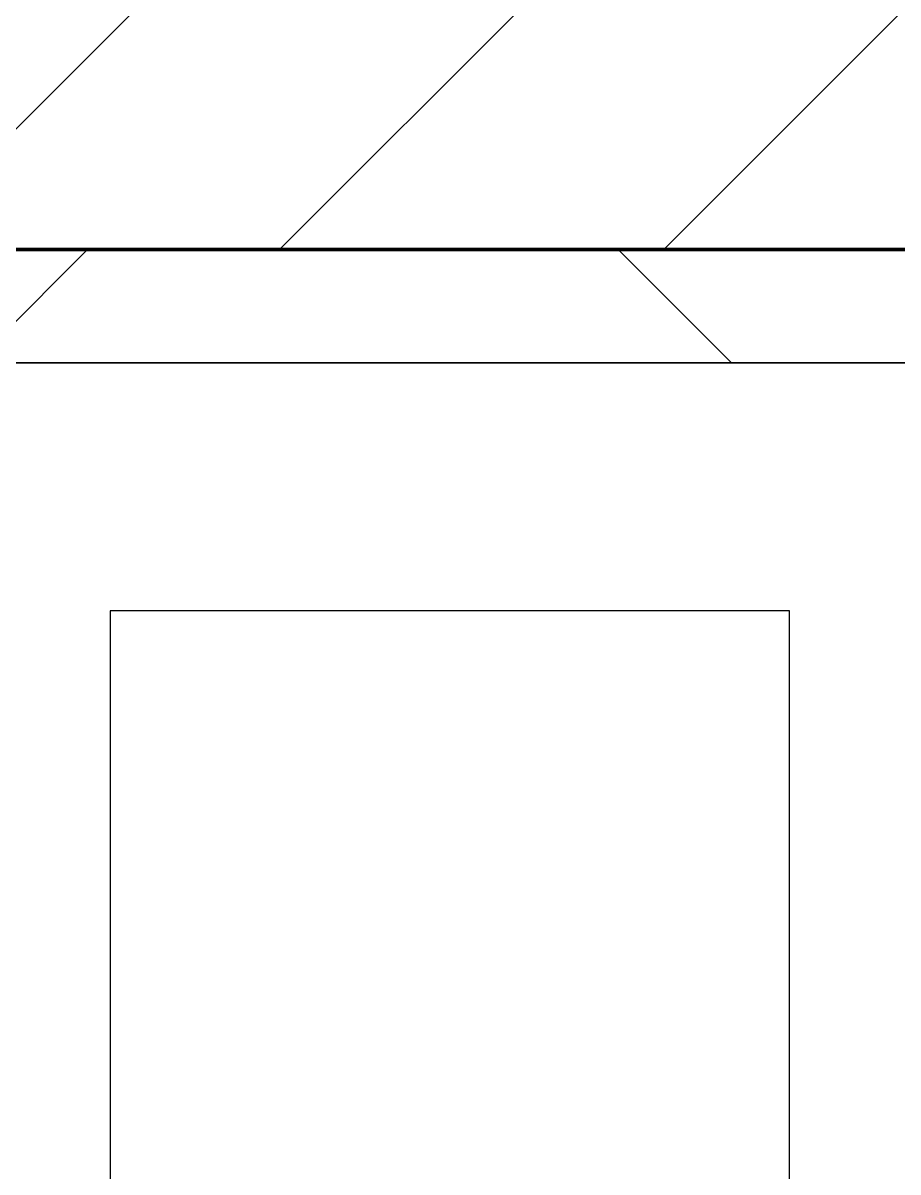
# Model space of a CAD drawing. Header units: millimetres. Extents: x -794868 to -715506, y -16735 to 22434.
# Drawn here: x -734971 to -734584, y 7537 to 8044 of the extents above; entities that cross this region are included whole.
import ezdxf
from ezdxf.xclip import XClip

# ---------------------------------------------------------------- set-up
doc = ezdxf.new("R2010")
doc.units = ezdxf.units.MM
doc.header["$XCLIPFRAME"] = 0
doc.layers.add('000 - WIPEOUT', color=250, linetype='Continuous')
doc.layers.add('A11_ALU.SOLID SHEET', color=2, linetype='Continuous')
for name, color, linetype, lineweight in [('A-GLAZ-CURT', 2, 'Continuous', 9), ('A-WALL', 5, 'Continuous', 35), ('A-WALL-FNSH', 2, 'Continuous', 35), ('A-WALL-PATT', 1, 'Continuous', 35)]:
    doc.layers.add(name, color=color, linetype=linetype, lineweight=lineweight)

# ---------------------------------------------------------------- blocks, each defined once
blk = doc.blocks.new('PPLS-PP19_Custom Tile Pattern - Custom Tile Pattern-V56-4262-01 ENLARGED UPPER PLATFORM LEVEL - REFLECTED CEILING PLAN - SHEET 3')
at = {"layer": 'A-GLAZ-CURT'}
for p, q in [((-300, 0), (300, 0)), ((300, 0), (-300, 0)), ((195.99, 0), (207.01, 0)), ((207.01, 0), (195.99, 0)), ((207.24, 0), (213.31, 0)), ((213.31, 0), (207.24, 0)), ((230.06, 0), (300, 0)), ((-300, -50), (300, -50)), ((300, -50), (-300, -50))]:
    blk.add_line(p, q, dxfattribs=at)
for points, knots in [([(3.37, 0), (4.07, 0), (16.46, 0), (42.82, 0), (88.72, 0), (120.63, 0), (138.28, 0), (138.53, 0)], [-431.960145, -431.960145, -431.960145, -431.960145, -429.606584, -390.253598, -346.313304, -291.370682, -290.5735, -290.5735, -290.5735, -290.5735]), ([(114.39, 0), (114.2, 0), (112.08, 0), (105.42, 0), (92.38, 0), (85.59, 0), (74.4, 0), (62.26, 0), (51.85, 0), (43.81, 0), (29.53, 0), (20.67, 0), (18.85, 0), (18.16, 0)], [-8148.58938, -8148.58938, -8148.58938, -8148.58938, -8105.191388, -7723.759874, -7531.75727, -7135.649961, -6924.452779, -6738.82075, -6548.303034, -6314.283804, -6135.05769, -5972.647715, -5832.674503, -5832.674503, -5832.674503, -5832.674503]), ([(27.89, 0), (29.09, 0), (33.4, 0), (48.37, 0), (71.92, 0), (100.57, 0), (116.36, 0), (128.63, 0), (128.95, 0)], [-147.777612, -147.777612, -147.777612, -147.777612, -135.792042, -118.513713, -97.899267, -63.759246, -39.050993, -35.895543, -35.895543, -35.895543, -35.895543]), ([(136.44, 0), (121.66, 0), (86.93, 0), (51.16, 0), (31.18, 0)], [-106.750556, -106.750556, -106.750556, -106.750556, -59.610984, 0, 0, 0, 0]), ([(36.29, 0), (37.77, 0), (48.82, 0), (64.79, 0), (95.91, 0), (124.45, 0), (132.42, 0), (134.6, 0)], [-314.598523, -314.598523, -314.598523, -314.598523, -305.899624, -287.17622, -249.500363, -194.761443, -152.241002, -152.241002, -152.241002, -152.241002]), ([(168.37, 0), (167.68, 0), (162.47, 0), (147.02, 0), (110.34, 0), (82.92, 0), (71.25, 0)], [-543.375029, -543.375029, -543.375029, -543.375029, -530.793311, -458.593899, -401.860199, -360.259467, -360.259467, -360.259467, -360.259467]), ([(103.09, 0), (101.08, 0), (90.87, 0), (80.41, 0), (72.04, 0)], [-375.435014, -375.435014, -375.435014, -375.435014, -369.147452, -344.148763, -344.148763, -344.148763, -344.148763]), ([(94.4, 0), (94.4, 0), (94.64, 0), (99.11, 0), (108.97, 0), (120.79, 0), (139.94, 0), (163.31, 0), (185.23, 0), (193.62, 0), (194.69, 0), (194.79, 0)], [-2348.345796, -2348.345796, -2348.345796, -2348.345796, -2310.419338, -2233.599744, -2052.234781, -1843.028543, -1530.39897, -1095.004608, -529.74427, -295.064701, -265.121568, -265.121568, -265.121568, -265.121568]), ([(129.02, 0), (129.02, 0), (124.41, 0), (122.35, 0), (114.96, 0), (108.04, 0), (103.09, 0)], [-35.386604, -35.386604, -35.386604, -35.386604, -31.430235, -22.807238, -15.488593, 0, 0, 0, 0]), ([(157.9, 0), (156.77, 0), (151.67, 0), (143.29, 0), (134.04, 0), (126.24, 0), (118.6, 0), (114.23, 0), (111.98, 0), (105.66, 0), (105.23, 0), (105.23, 0)], [-10292.955006, -10292.955006, -10292.955006, -10292.955006, -10098.273015, -9847.788484, -9677.714971, -9567.007022, -9453.21225, -9220.200448, -9012.77275, -8966.157302, -8929.495943, -8929.495943, -8929.495943, -8929.495943]), ([(105.26, 0), (105.52, 0), (111.01, 0), (112.65, 0), (113.59, 0)], [-8920.561005, -8920.561005, -8920.561005, -8920.561005, -8814.835624, -8577.462505, -8577.462505, -8577.462505, -8577.462505]), ([(128.58, 0), (128.8, 0), (130.16, 0), (139.26, 0), (152.67, 0), (161.24, 0), (162.19, 0), (162.75, 0)], [-633.326174, -633.326174, -633.326174, -633.326174, -627.736123, -618.981161, -602.094757, -592.980799, -581.414464, -581.414464, -581.414464, -581.414464]), ([(137.1, 0), (136, 0), (133.64, 0), (129.87, 0), (129.11, 0)], [-670.405967, -670.405967, -670.405967, -670.405967, -651.020627, -640.742133, -640.742133, -640.742133, -640.742133]), ([(193.8, 0), (193.33, 0), (190.11, 0), (183.13, 0), (171, 0), (161.95, 0), (161.28, 0), (158.35, 0), (157.85, 0), (157.77, 0)], [-11665.349007, -11665.349007, -11665.349007, -11665.349007, -11565.880756, -11105.624034, -10839.086983, -10768.332124, -10666.779182, -10580.760289, -10550.278881, -10550.278881, -10550.278881, -10550.278881]), ([(300, 0), (286.53, 0), (254.22, 0), (207.11, 0), (177.41, 0), (159.34, 0), (158.33, 0), (158.3, 0)], [-285.253232, -285.253232, -285.253232, -285.253232, -244.693688, -187.987675, -143.776725, -129.632772, -123.352749, -123.352749, -123.352749, -123.352749]), ([(159.07, 0), (159.13, 0), (160.84, 0), (165.21, 0), (174.15, 0), (185.98, 0), (200.73, 0), (206.42, 0), (206.82, 0)], [-115.643202, -115.643202, -115.643202, -115.643202, -114.681583, -87.660824, -65.295536, -41.623857, -24.459831, -23.12864, -23.12864, -23.12864, -23.12864]), ([(162.75, 0), (165.4, 0), (170.91, 0), (172.61, 0), (172.61, 0)], [-111.264224, -111.264224, -111.264224, -111.264224, -56.742688, -19.085662, -19.085662, -19.085662, -19.085662]), ([(247.1, 0), (246.76, 0), (245.04, 0), (238.34, 0), (226.56, 0), (221.1, 0), (200.27, 0), (182.99, 0), (174.27, 0), (169.67, 0), (168.99, 0)], [-9649.085549, -9649.085549, -9649.085549, -9649.085549, -9581.591397, -9406.094246, -9221.510254, -9016.44624, -8717.832359, -8253.978395, -8152.463617, -8069.855175, -8069.855175, -8069.855175, -8069.855175]), ([(207.03, 0), (206.22, 0), (201.08, 0), (187.54, 0), (175.3, 0), (169.49, 0)], [-188.701548, -188.701548, -188.701548, -188.701548, -184.406837, -162.427601, -142.916156, -142.916156, -142.916156, -142.916156]), ([(171.51, 0), (176.48, 0), (193.23, 0), (201.73, 0), (208.81, 0), (213.9, 0), (241.96, 0), (266.73, 0), (281.71, 0), (291.71, 0), (296.52, 0), (297.86, 0), (298.09, 0)], [-7971.819559, -7971.819559, -7971.819559, -7971.819559, -7784.112253, -7606.717214, -7289.299508, -7042.621073, -6582.165592, -6068.460911, -5766.029927, -5566.724884, -5280.360606, -5199.253518, -5199.253518, -5199.253518, -5199.253518]), ([(172.07, 0), (177.66, 0), (187.87, 0), (200.41, 0), (205.01, 0), (206.73, 0)], [-255.364076, -255.364076, -255.364076, -255.364076, -237.955587, -223.92608, -217.881436, -217.881436, -217.881436, -217.881436]), ([(206.97, 0), (207.47, 0), (210.18, 0), (213.96, 0), (215.11, 0)], [-217.602537, -217.602537, -217.602537, -217.602537, -215.862851, -208.75215, -208.75215, -208.75215, -208.75215]), ([(215.22, 0), (214.62, 0), (211.67, 0), (209.24, 0), (207.63, 0)], [-203.825446, -203.825446, -203.825446, -203.825446, -198.527383, -189.769456, -189.769456, -189.769456, -189.769456]), ([(300, 0), (288.22, 0), (262, 0), (230.43, 0), (219.94, 0), (219.02, 0)], [-12528.858583, -12528.858583, -12528.858583, -12528.858583, -11905.454923, -11162.864862, -10856.732305, -10856.732305, -10856.732305, -10856.732305]), ([(219.9, 0), (220.86, 0), (227.84, 0), (242.06, 0), (246.54, 0), (246.96, 0)], [-10670.940496, -10670.940496, -10670.940496, -10670.940496, -10511.382485, -9925.173265, -9834.877357, -9834.877357, -9834.877357, -9834.877357]), ([(284.76, 0), (284.76, 0), (285.09, 0), (287.47, 0), (293.59, 0), (297.76, 0), (300, 0)], [-4110.630118, -4110.630118, -4110.630118, -4110.630118, -4053.389046, -3959.664717, -3862.421465, -3746.95702, -3746.95702, -3746.95702, -3746.95702]), ([(297.38, 0), (295.84, 0), (291.62, 0), (285.38, 0), (284.87, 0)], [-4803.172655, -4803.172655, -4803.172655, -4803.172655, -4358.271401, -4143.037883, -4143.037883, -4143.037883, -4143.037883])]:
    blk.add_open_spline(points, degree=3, knots=knots, dxfattribs=at)
for points in [[(168.74, 0), (168.74, 0), (169.81, 0), (171.51, 0)], [(195.11, 0), (194.91, 0), (194.44, 0), (193.8, 0)], [(207.01, 0), (213.99, 0), (220.09, 0), (230.06, 0)]]:
    blk.add_open_spline(points, degree=3, dxfattribs=at)
blk = doc.blocks.new('PPLS-PP19_Custom Tile Pattern - Custom Tile Pattern-V57-4262-01 ENLARGED UPPER PLATFORM LEVEL - REFLECTED CEILING PLAN - SHEET 3')
at = {"layer": 'A-GLAZ-CURT'}
for p, q in [((-300, 0), (300, 0)), ((300, 0), (-300, 0)), ((-293.07, 0), (-275.75, 0)), ((-275.75, 0), (-293.07, 0)), ((-222.32, 0), (-205, 0)), ((-205, 0), (-222.32, 0)), ((-300, -50), (300, -50)), ((300, -50), (-300, -50))]:
    blk.add_line(p, q, dxfattribs=at)
at = {"layer": 'A-GLAZ-CURT', "flags": 128}
for points in [[(-300, 0), (-291.56, 0), (-283.3, 0), (-275.2, 0), (-267.26, 0), (-259.45, 0), (-251.77, 0), (-244.2, 0), (-236.74, 0), (-229.36, 0), (-222.06, 0), (-214.83, 0), (-207.71, 0), (-200.76, 0), (-194.02, 0), (-187.54, 0), (-181.38, 0), (-175.58, 0), (-170.25, 0), (-165.64, 0), (-162.01, 0), (-159.53, 0), (-157.46, 0), (-154.52, 0), (-149.42, 0), (-141.84, 0), (-132.81, 0), (-126.08, 0)], [(-190.44, 0), (-196.37, 0), (-202.58, 0), (-209.04, 0), (-215.73, 0), (-222.63, 0), (-229.72, 0), (-236.97, 0), (-244.39, 0), (-251.96, 0), (-259.67, 0), (-267.51, 0), (-275.48, 0), (-283.55, 0), (-291.73, 0), (-300, 0)], [(-125.17, 0), (-128.55, 0), (-134.16, 0), (-140.03, 0), (-145.5, 0), (-150.63, 0), (-155.53, 0), (-160.27, 0), (-164.95, 0), (-169.65, 0), (-174.47, 0), (-179.49, 0), (-184.81, 0), (-189.34, 0)]]:
    blk.add_lwpolyline(points, dxfattribs=at)
at = {"layer": 'A-GLAZ-CURT'}
for points, knots in [([(-300, 0), (-284.65, 0), (-236.57, 0), (-174.61, 0), (-129.95, 0), (-110.8, 0), (-99.5, 0), (-91.46, 0)], [-5323.127839, -5323.127839, -5323.127839, -5323.127839, -4502.809032, -2700.551212, -1002.059161, -460.363443, 0, 0, 0, 0]), ([(-257.94, 0), (-266.19, 0), (-279.86, 0), (-294.48, 0), (-300, 0)], [-14214.785993, -14214.785993, -14214.785993, -14214.785993, -13729.592194, -13439.944408, -13439.944408, -13439.944408, -13439.944408]), ([(-258.37, 0), (-260.25, 0), (-263.21, 0), (-264.9, 0), (-265.4, 0)], [-398.465923, -398.465923, -398.465923, -398.465923, -208.940337, 0, 0, 0, 0]), ([(-137.88, 0), (-140.56, 0), (-147.66, 0), (-147.69, 0), (-158.72, 0), (-174.02, 0), (-185.59, 0), (-209.77, 0), (-232.01, 0), (-250.9, 0), (-256.17, 0), (-257.38, 0)], [-3187.727384, -3187.727384, -3187.727384, -3187.727384, -2919.378265, -2477.344047, -2237.412286, -2029.680487, -1755.085331, -1400.429864, -858.079193, -543.655514, -430.544517, -430.544517, -430.544517, -430.544517]), ([(-257.25, 0), (-256.94, 0), (-253.53, 0), (-241.25, 0), (-225.99, 0), (-213.1, 0), (-201.49, 0), (-194.17, 0), (-189.86, 0)], [-5682.732033, -5682.732033, -5682.732033, -5682.732033, -5657.471696, -5413.335975, -5017.494783, -4832.723979, -4666.091899, -4416.730713, -4416.730713, -4416.730713, -4416.730713]), ([(-122.46, 0), (-126.46, 0), (-152.89, 0), (-196.11, 0), (-241.92, 0), (-257.24, 0)], [-17507.862731, -17507.862731, -17507.862731, -17507.862731, -17136.203329, -15131.813646, -14228.629992, -14228.629992, -14228.629992, -14228.629992]), ([(-133.82, 0), (-135.51, 0), (-137.8, 0), (-149.31, 0), (-162.01, 0), (-177.91, 0), (-199.46, 0), (-216.65, 0), (-231.26, 0), (-233.46, 0), (-234, 0)], [-2731.647847, -2731.647847, -2731.647847, -2731.647847, -2418.507304, -2308.929706, -2113.765672, -1763.376603, -1422.553702, -978.033455, -846.069444, -682.911962, -682.911962, -682.911962, -682.911962]), ([(-233.49, 0), (-233.44, 0), (-232.38, 0), (-230.74, 0), (-225.3, 0), (-223.63, 0)], [-455.274641, -455.274641, -455.274641, -455.274641, -440.605512, -119.536984, 0, 0, 0, 0]), ([(-223.63, 0), (-219.39, 0), (-206.17, 0), (-188.58, 0), (-169.02, 0), (-152.12, 0), (-136.84, 0), (-127.33, 0), (-124.19, 0), (-123.43, 0), (-123.28, 0)], [-5463.295695, -5463.295695, -5463.295695, -5463.295695, -5161.076232, -4739.070012, -4465.409639, -4149.119819, -3839.893365, -3647.167523, -3488.92562, -3439.852845, -3439.852845, -3439.852845, -3439.852845]), ([(-189.36, 0), (-188.38, 0), (-181.39, 0), (-171.77, 0), (-158.7, 0), (-157.22, 0)], [-4407.114194, -4407.114194, -4407.114194, -4407.114194, -4349.945572, -4000.813434, -3840.635403, -3840.635403, -3840.635403, -3840.635403]), ([(-152.35, 0), (-151.03, 0), (-147.71, 0), (-143.57, 0), (-138.62, 0)], [-3494.978217, -3494.978217, -3494.978217, -3494.978217, -3371.022232, -3227.460399, -3227.460399, -3227.460399, -3227.460399]), ([(-118.78, 0), (-121.86, 0), (-126.28, 0), (-136.96, 0), (-147.46, 0), (-150.03, 0), (-150.57, 0)], [-5938.474035, -5938.474035, -5938.474035, -5938.474035, -5700.061948, -5508.838257, -5298.784692, -5196.16478, -5196.16478, -5196.16478, -5196.16478]), ([(-150.34, 0), (-150.07, 0), (-147.75, 0), (-142.6, 0), (-127.26, 0), (-107.3, 0), (-90.42, 0), (-75.26, 0), (-68.41, 0), (-65.12, 0), (-63.63, 0)], [-4948.728362, -4948.728362, -4948.728362, -4948.728362, -4883.323924, -4440.880425, -4054.690705, -3793.097032, -3402.597032, -3144.956779, -3050.982048, -2969.237017, -2969.237017, -2969.237017, -2969.237017]), ([(-26.75, 0), (-27.82, 0), (-36.18, 0), (-53.55, 0), (-78.2, 0), (-110.94, 0), (-130.52, 0), (-147.74, 0), (-149.07, 0)], [-8718.362214, -8718.362214, -8718.362214, -8718.362214, -8532.293389, -8073.216054, -7508.296369, -7004.680444, -6449.282163, -6277.220794, -6277.220794, -6277.220794, -6277.220794]), ([(-148.23, 0), (-146.94, 0), (-140.15, 0), (-137.28, 0), (-133.93, 0), (-128.78, 0), (-126.5, 0)], [-6162.058746, -6162.058746, -6162.058746, -6162.058746, -6017.569127, -5560.701257, -5364.112219, -5231.017328, -5231.017328, -5231.017328, -5231.017328]), ([(-121.49, 0), (-123.25, 0), (-128.88, 0), (-139.03, 0), (-146.11, 0), (-146.95, 0)], [-1037.382855, -1037.382855, -1037.382855, -1037.382855, -945.742622, -741.901385, -489.130243, -489.130243, -489.130243, -489.130243]), ([(-146.69, 0), (-146.59, 0), (-145.49, 0), (-135.69, 0), (-128.29, 0), (-125.15, 0)], [-420.34245, -420.34245, -420.34245, -420.34245, -406.956646, -290.263673, 0, 0, 0, 0]), ([(-127.41, 0), (-131.63, 0), (-133.16, 0), (-134.09, 0), (-134.15, 0)], [-8540.990293, -8540.990293, -8540.990293, -8540.990293, -8266.114998, -8246.473386, -8246.473386, -8246.473386, -8246.473386]), ([(-134.15, 0), (-133.32, 0), (-130.31, 0), (-117.33, 0), (-92.04, 0), (-74.02, 0), (-62.74, 0), (-60.36, 0), (-59.97, 0)], [-7657.439573, -7657.439573, -7657.439573, -7657.439573, -7293.749979, -6839.55839, -6236.997189, -5713.340575, -5140.470607, -5006.787413, -5006.787413, -5006.787413, -5006.787413]), ([(-120.13, 0), (-120.14, 0), (-120.24, 0), (-121.3, 0), (-129.25, 0), (-133.82, 0)], [-2933.992132, -2933.992132, -2933.992132, -2933.992132, -2920.575025, -2840.280255, -2731.647847, -2731.647847, -2731.647847, -2731.647847]), ([(-113.43, 0), (-113.44, 0), (-113.96, 0), (-119.73, 0), (-125.43, 0), (-127.03, 0), (-127.41, 0)], [-328.499627, -328.499627, -328.499627, -328.499627, -282.672656, -98.539552, -24.539552, 0, 0, 0, 0]), ([(-126.5, 0), (-122.44, 0), (-108.71, 0), (-86.68, 0), (-64.27, 0), (-56.57, 0), (-54.16, 0)], [-5231.017328, -5231.017328, -5231.017328, -5231.017328, -4994.692869, -4542.524482, -4008.285538, -3736.440949, -3736.440949, -3736.440949, -3736.440949]), ([(-125.15, 0), (-124.93, 0), (-124.21, 0), (-123.33, 0), (-122.65, 0)], [-3362.7396, -3362.7396, -3362.7396, -3362.7396, -3342.215224, -3292.682525, -3292.682525, -3292.682525, -3292.682525]), ([(-121.56, 0), (-118.66, 0), (-111.58, 0), (-98.9, 0), (-85.29, 0), (-71.67, 0), (-65.93, 0), (-65.07, 0)], [-3267.541338, -3267.541338, -3267.541338, -3267.541338, -3074.362186, -2902.289527, -2605.247022, -2322.099534, -2241.8264, -2241.8264, -2241.8264, -2241.8264]), ([(-72.93, 0), (-75.51, 0), (-88.67, 0), (-106.52, 0), (-121.48, 0)], [-19442.345229, -19442.345229, -19442.345229, -19442.345229, -18935.241197, -17538.062381, -17538.062381, -17538.062381, -17538.062381]), ([(-86.16, 0), (-91.37, 0), (-102.3, 0), (-114.52, 0), (-120.72, 0)], [-1681.3698, -1681.3698, -1681.3698, -1681.3698, -1374.161226, -1050.856125, -1050.856125, -1050.856125, -1050.856125]), ([(-53.58, 0), (-55.9, 0), (-63.72, 0), (-81.23, 0), (-99.51, 0), (-114.02, 0), (-117.28, 0), (-118.78, 0)], [-1226.804421, -1226.804421, -1226.804421, -1226.804421, -1060.00838, -740.068933, -229.489605, -116.330425, 0, 0, 0, 0]), ([(-117.74, 0), (-117.19, 0), (-114.78, 0), (-113.43, 0), (-113.43, 0)], [-821.249067, -821.249067, -821.249067, -821.249067, -394.672656, -330.879064, -330.879064, -330.879064, -330.879064]), ([(-53.56, 0), (-55.75, 0), (-64.66, 0), (-85.2, 0), (-107.61, 0), (-116.56, 0), (-117.56, 0)], [-3081.352061, -3081.352061, -3081.352061, -3081.352061, -2842.901703, -2193.204658, -1433.981041, -985.49888, -985.49888, -985.49888, -985.49888]), ([(-115.82, 0), (-114.96, 0), (-110.41, 0), (-96.78, 0), (-71.33, 0), (-42.53, 0), (-12.78, 0), (4.23, 0), (9.64, 0), (10.14, 0), (10.18, 0)], [-5724.064692, -5724.064692, -5724.064692, -5724.064692, -5430.283136, -5103.229623, -4799.173296, -4065.652676, -3589.737505, -3285.047089, -3066.359526, -3044.715262, -3044.715262, -3044.715262, -3044.715262]), ([(9.32, 0), (9.08, 0), (7.65, 0), (2.57, 0), (-12.23, 0), (-25.64, 0), (-40, 0), (-56.24, 0), (-75.59, 0), (-94, 0), (-112.01, 0), (-114.94, 0), (-115.63, 0)], [-2922.926651, -2922.926651, -2922.926651, -2922.926651, -2882.788014, -2720.818881, -2518.50168, -2125.455881, -1792.521578, -1466.981642, -1208.454564, -789.402658, -501.969187, -243.577221, -243.577221, -243.577221, -243.577221])]:
    blk.add_open_spline(points, degree=3, knots=knots, dxfattribs=at)
blk.add_open_spline([(-258.6, 0), (-258.2, 0), (-257.76, 0), (-257.3, 0)], degree=3, dxfattribs=at)
blk = doc.blocks.new('*U685')
at = {"layer": 'A-GLAZ-CURT', "rotation": 180}
for name, p in [('PPLS-PP19_Custom Tile Pattern - Custom Tile Pattern-V57-4262-01 ENLARGED UPPER PLATFORM LEVEL - REFLECTED CEILING PLAN - SHEET 3', (9600, 4315)), ('PPLS-PP19_Custom Tile Pattern - Custom Tile Pattern-V56-4262-01 ENLARGED UPPER PLATFORM LEVEL - REFLECTED CEILING PLAN - SHEET 3', (10200, 4315))]:
    blk.add_blockref(name, p, dxfattribs=at)
blk = doc.blocks.new('*U1030')
at = {"color": 3}
blk.add_wipeout([(-225, -1450), (225, -1450), (225, -1750), (-225, -1750)], dxfattribs=at).dxf.layer = '000 - WIPEOUT'
at = {"layer": 'A11_ALU.SOLID SHEET', "color": 0, "linetype": 'ByBlock'}
blk.add_lwpolyline([(-225, -1750), (225, -1750), (225, -1450), (-225, -1450)], close=True, dxfattribs=at)
blk = doc.blocks.new('*U2281')
blk.add_lwpolyline([(-1246.65, 550), (17930.33, 550), (17930.33, 4315), (-1246.65, 4315)], close=True)
at = {"layer": 'A11_ALU.SOLID SHEET', "color": 0, "linetype": 'ByBlock', "rotation": 90}
blk.add_blockref('*U1030', (8300, 3980.5), dxfattribs=at)

msp = doc.modelspace()

# ---------------------------------------------------------------- block references
at = {"layer": 'A11_ALU.SOLID SHEET'}
ref = msp.add_blockref('*U2281', (-744682.37, 3579.02), dxfattribs=at)
XClip(ref).set_block_clipping_path([(-45801.3280238605, -9620.0077451947), (23704.0078937773, 10334.9999958097)])

# ---------------------------------------------------------------- next in the draw order: hatches: boundary and pattern name
at = {"layer": 'A-WALL-PATT', "lineweight": 9}
h = msp.add_hatch(dxfattribs=at)
h.set_pattern_fill('FP_2', color=256, style=0, pattern_type=2)
h.set_pattern_definition([(45, (0, 0), (-84.852814, 84.852814), [])])
h.paths.add_polyline_path([(-726702.04, 7944.02), (-726702.04, 8144.02), (-745928.95, 8144.02), (-745928.95, 7944.02), (-741941.23, 7944.02), (-741939.02, 7948.97), (-741927.94, 7944.02), (-737141.23, 7944.02), (-737139.02, 7948.97), (-737127.94, 7944.02), (-727494.49, 7944.02)])
h = msp.add_hatch(dxfattribs=at)
h.set_pattern_fill('FP_3', color=256, style=0, pattern_type=2)
h.set_pattern_definition([(45, (0, 0), (-212.13203, 212.13203), []), (135, (0, 0), (-212.13203, -212.13203), [])])
h.paths.add_polyline_path([(-726752.04, 7894.02), (-726702.04, 7894.02), (-726702.04, 7944.02), (-737127.94, 7944.02), (-737091.55, 7927.76), (-737089.44, 7931.09), (-737082.37, 7934.02), (-737075.3, 7931.09), (-737072.37, 7924.02), (-737072.37, 7919.2), (-737016.03, 7894.02), (-727494.49, 7894.02)])
h.paths.add_polyline_path([(-737675.94, 7894.02), (-737126.34, 7894.02), (-737157.37, 7907.88), (-737141.23, 7944.02), (-741927.94, 7944.02), (-741891.55, 7927.76), (-741889.44, 7931.09), (-741882.37, 7934.02), (-741875.3, 7931.09), (-741872.37, 7924.02), (-741872.37, 7919.2), (-741816.03, 7894.02), (-737811.69, 7894.02)])
h.paths.add_polyline_path([(-742087.9, 7894.02), (-741926.34, 7894.02), (-741957.37, 7907.88), (-741941.23, 7944.02), (-745928.95, 7944.02), (-745928.95, 7894.02), (-742155.77, 7894.02)])

# ---------------------------------------------------------------- next in the draw order: linework, layer by layer
at = {"layer": 'A-WALL', "color": 7, "lineweight": 70}
for p, q in [((-726702.04, 7944.02), (-735982.37, 7944.02)), ((-735982.37, 7944.02), (-726702.04, 7944.02))]:
    msp.add_line(p, q, dxfattribs=at)
at = {"layer": 'A-WALL-FNSH', "color": 250}
msp.add_line((-726752.04, 7894.02), (-735982.37, 7894.02), dxfattribs=at)

# ---------------------------------------------------------------- next in the draw order: block references
msp.add_blockref('*U685', (-744682.37, 3579.02))

doc.saveas('drawing.dxf')
